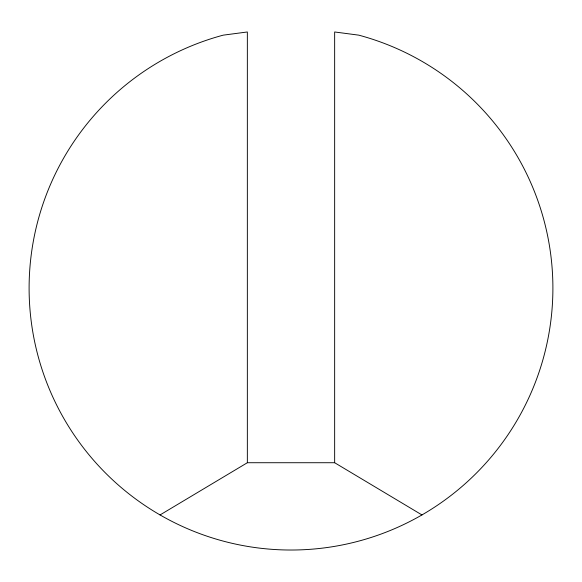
<?xml version="1.0" encoding="UTF-8"?>
<svg xmlns="http://www.w3.org/2000/svg" width="582" height="582" viewBox="0 0 582 582"><rect width="100%" height="100%" fill="white"/><g stroke="black" fill="none" stroke-linecap="round" stroke-linejoin="round"><path stroke-width="0.87" d="M160.05 514.939L247.35 462.726L334.65 462.726L421.95 514.939M334.65 462.726L334.65 31.974L358.781 35.153A261.9 261.9 0 0 1 505.532 438.348A261.9 261.9 0 0 1 76.468 438.348A261.9 261.9 0 0 1 223.219 35.153L247.35 31.974L247.35 462.726"/></g></svg>
